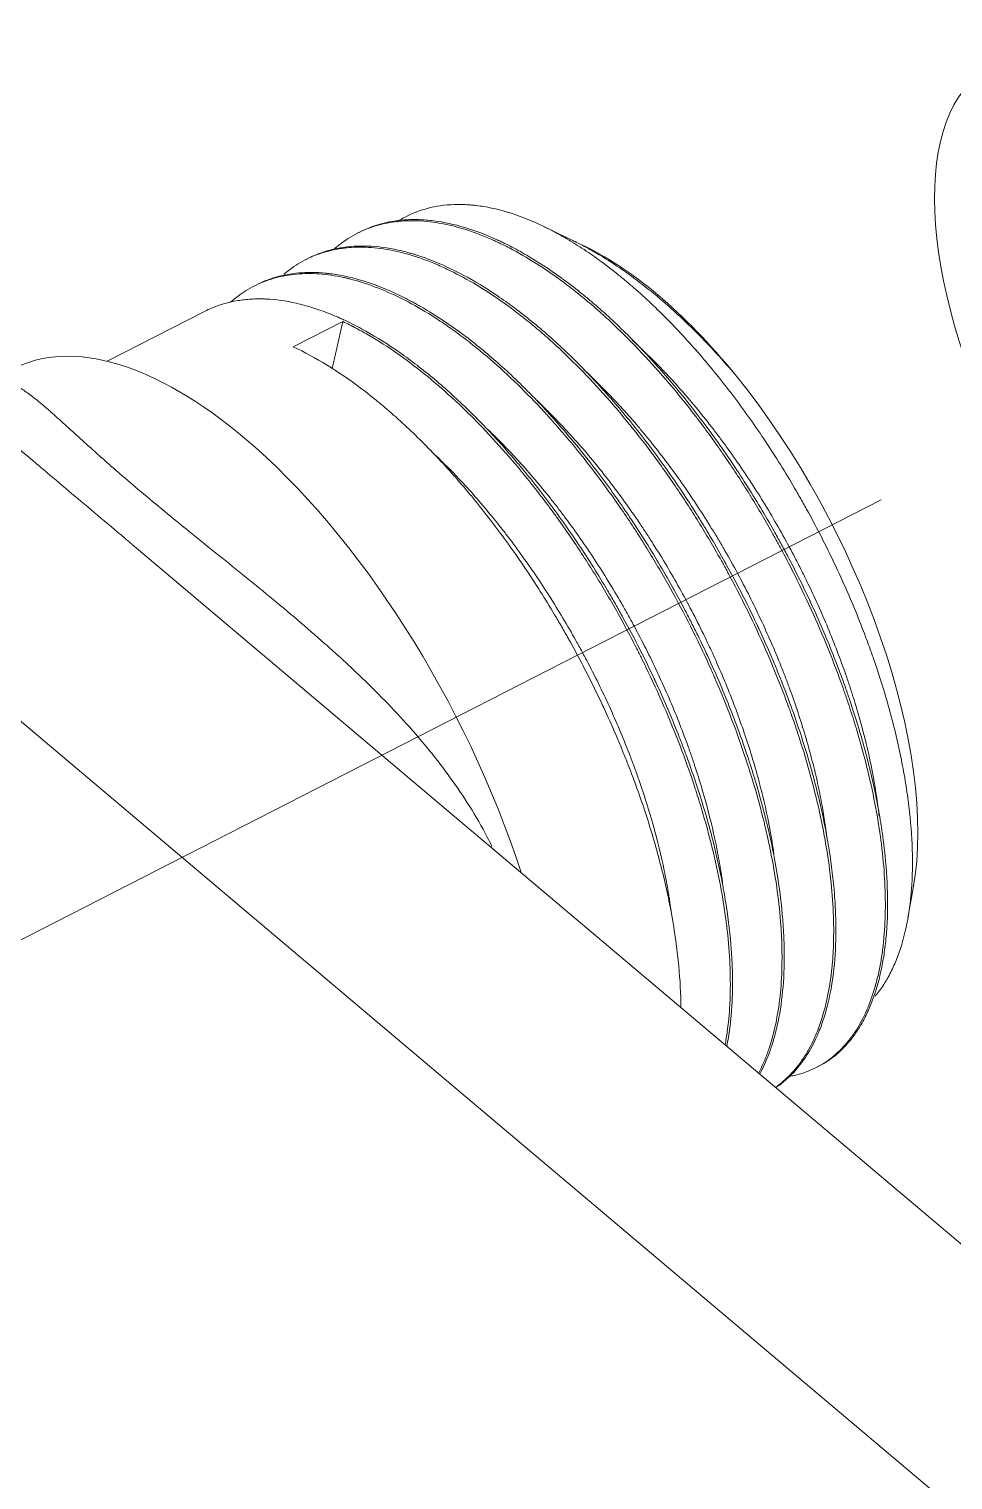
# Model space of a CAD drawing. Extents: x 10170 to 11010, y -16669 to -16075.
# Drawn here: x 10598.95 to 10616.89, y -16186.45 to -16158.28 of the extents above; entities that cross this region are included whole.
import ezdxf

# ---------------------------------------------------------------- set-up
doc = ezdxf.new("R2010")
doc.units = 0
doc.header["$MEASUREMENT"] = 0
doc.linetypes.add('CENTER', pattern=[47.5, 22, -8.5, 8.5, -8.5])
doc.linetypes.add('HIDDEN2', pattern=[4.7625, 3.175, -1.5875])
doc.layers.add('1', color=4, linetype='HIDDEN2', lineweight=13)

msp = doc.modelspace()

# ---------------------------------------------------------------- linework, layer by layer
at = {"layer": '1', "color": 1, "linetype": 'Continuous', "lineweight": 13}
msp.add_line((10666.64735, -16228.95967), (10585.13713, -16160.20134), dxfattribs=at)
at = {"layer": '1', "color": 7, "linetype": 'Continuous', "lineweight": 18}
for p, q in [((10609.52102, -16162.38902), (10608.95569, -16162.11653)), ((10605.36514, -16162.2218), (10605.32216, -16162.24378)), ((10604.36155, -16162.73502), (10604.31859, -16162.75699)), ((10603.35801, -16163.24821), (10603.3151, -16163.27016)), ((10602.35448, -16163.76141), (10600.46473, -16164.72779)), ((10604.08074, -16164.44836), (10605.04152, -16163.95703)), ((10663.11394, -16220.72087), (10600.95301, -16168.28472)), ((10616.01772, -16175.53761), (10616.12026, -16174.96176)), ((10614.23798, -16178.44057), (10614.28086, -16178.41865))]:
    msp.add_line(p, q, dxfattribs=at)
at = {"layer": '1', "color": 1, "linetype": 'CENTER', "lineweight": 13}
msp.add_line((10596.65843, -16177.05237), (10615.49976, -16167.41722), dxfattribs=at)
at = {"layer": '1', "color": 7, "linetype": 'Continuous', "lineweight": 18}
msp.add_ellipse((10620.67227, -16165.07386), major_axis=(3.0755, -6.01407), ratio=0.46078096, dxfattribs=at)
for centre, major_axis, start_param, end_param in [((10611.18885, -16169.62175), (3.72894, -7.29185), 2.00641063, 2.61264625), ((10603.16847, -16173.72325), (-4.52572, 8.84994), 5.45112109, 6.28318531), ((10611.18885, -16169.62175), (-3.72894, 7.29185), 3.68743063, 5.14800329), ((10603.16847, -16173.72325), (-4.52572, 8.84994), 4.37826718, 5.45112109)]:
    msp.add_ellipse(centre, major_axis=major_axis, ratio=0.46078096, start_param=start_param, end_param=end_param, dxfattribs=at)
for points, knots in [([(10615.37831, -16177.05943), (10615.38953, -16177.04612), (10615.45509, -16176.96639), (10615.51666, -16176.8797), (10615.57707, -16176.78352), (10615.58896, -16176.76399), (10615.61231, -16176.72445), (10615.64672, -16176.66437), (10615.67929, -16176.60199), (10615.74198, -16176.4742), (10615.78053, -16176.38496), (10615.88658, -16176.10535), (10615.94451, -16175.90314), (10616.01211, -16175.57621), (10616.03142, -16175.46328), (10616.05546, -16175.28786), (10616.06265, -16175.22838), (10616.07535, -16175.10738), (10616.08084, -16175.04617), (10616.104, -16174.73666), (10616.10889, -16174.47797), (10616.09218, -16173.93891), (10616.07057, -16173.6586), (10616.02667, -16173.29464), (10616.01704, -16173.22117), (10615.99607, -16173.07286), (10615.98472, -16172.99799), (10615.9481, -16172.77144), (10615.92047, -16172.6192), (10615.82816, -16172.15893), (10615.7541, -16171.84737), (10615.58138, -16171.21489), (10615.48271, -16170.89397), (10615.34353, -16170.48693), (10615.31489, -16170.40522), (10615.25603, -16170.24124), (10615.22594, -16170.15938), (10615.13373, -16169.91417), (10615.06968, -16169.75119), (10614.86994, -16169.26372), (10614.72668, -16168.9407), (10614.42009, -16168.29849), (10614.25679, -16167.97928), (10614.06132, -16167.62246), (10614.03947, -16167.58291), (10613.99558, -16167.50411), (10613.92942, -16167.3863), (10613.8623, -16167.26969), (10613.72679, -16167.03804), (10613.63477, -16166.8857), (10613.35368, -16166.43486), (10613.15963, -16166.14255), (10612.85855, -16165.71647), (10612.75652, -16165.57652), (10612.60093, -16165.36975), (10612.54865, -16165.30136), (10612.46957, -16165.19957), (10612.4431, -16165.16577), (10612.39012, -16165.09867), (10612.36359, -16165.06534), (10612.12446, -16164.76734), (10611.90935, -16164.51639), (10611.474, -16164.04152), (10611.25378, -16163.81759), (10610.91956, -16163.50224), (10610.80751, -16163.40055), (10610.66663, -16163.27784), (10610.63839, -16163.2535), (10610.58194, -16163.20535), (10610.49732, -16163.13395), (10610.4129, -16163.065), (10610.13188, -16162.84058), (10609.90836, -16162.67827), (10609.57482, -16162.46048), (10609.46394, -16162.39217), (10609.3257, -16162.31223), (10609.29805, -16162.2965), (10609.2429, -16162.26565), (10609.1604, -16162.22029), (10609.0786, -16162.17767), (10608.80749, -16162.04161), (10608.5955, -16161.95193), (10608.18128, -16161.81017), (10607.97906, -16161.75809), (10607.73233, -16161.7169), (10607.65876, -16161.70634), (10607.58588, -16161.69851), (10607.53745, -16161.6939), (10607.51331, -16161.6919), (10607.39338, -16161.68346), (10607.29963, -16161.68167), (10607.02482, -16161.69081), (10606.85015, -16161.71622), (10606.51776, -16161.80514), (10606.36011, -16161.86869), (10606.17386, -16161.97259), (10606.13716, -16161.9946), (10606.09752, -16162.02008), (10606.09406, -16162.02232), (10606.0906, -16162.02457)], [0, 0, 0, 0, 0.00410033, 0.02420002, 0.02420002, 0.02922494, 0.02922494, 0.03424987, 0.04429971, 0.04429971, 0.06439941, 0.06439941, 0.1045988, 0.1045988, 0.12469849, 0.12469849, 0.13474834, 0.13474834, 0.14479819, 0.14479819, 0.18499757, 0.18499757, 0.22519696, 0.22519696, 0.23524681, 0.23524681, 0.24529666, 0.24529666, 0.26539635, 0.26539635, 0.30559574, 0.30559574, 0.34579513, 0.34579513, 0.35584498, 0.35584498, 0.36589482, 0.36589482, 0.38599452, 0.38599452, 0.42619391, 0.42619391, 0.46639329, 0.46639329, 0.47141822, 0.47141822, 0.47644314, 0.48649299, 0.48649299, 0.50659268, 0.50659268, 0.54679207, 0.54679207, 0.56689177, 0.56689177, 0.57694161, 0.57694161, 0.58196654, 0.58196654, 0.58699146, 0.58699146, 0.62719085, 0.62719085, 0.66739024, 0.66739024, 0.68748993, 0.68748993, 0.69251485, 0.69251485, 0.69753978, 0.70758962, 0.70758962, 0.74778901, 0.74778901, 0.76788871, 0.76788871, 0.77291363, 0.77291363, 0.77793855, 0.7879884, 0.7879884, 0.82818779, 0.82818779, 0.86838718, 0.86838718, 0.87843703, 0.88346195, 0.88346195, 0.88848687, 0.88848687, 0.90858657, 0.90858657, 0.94878596, 0.94878596, 0.98898534, 0.98898534, 0.99903519, 0.99903519, 1, 1, 1, 1]), ([(10613.69525, -16178.61831), (10613.71117, -16178.61565), (10613.72703, -16178.6128), (10613.77465, -16178.60363), (10613.80624, -16178.59674), (10613.8686, -16178.58149), (10613.96094, -16178.55641), (10614.04979, -16178.52481), (10614.22292, -16178.45301), (10614.44154, -16178.33444), (10614.63568, -16178.17092), (10614.77191, -16178.03123), (10614.81576, -16177.98182), (10614.87914, -16177.90337), (10614.89987, -16177.8765), (10614.93036, -16177.83509), (10614.94043, -16177.8211), (10614.96032, -16177.79282), (10615.04871, -16177.66415), (10615.12745, -16177.52301), (10615.25267, -16177.25287), (10615.30794, -16177.10819), (10615.40364, -16176.79975), (10615.44408, -16176.636), (10615.48509, -16176.41918), (10615.49281, -16176.37521), (10615.50729, -16176.28604), (10615.51405, -16176.24082), (10615.53286, -16176.10341), (10615.54334, -16176.01005), (10615.56877, -16175.72479), (10615.57769, -16175.52775), (10615.57988, -16175.12016), (10615.57317, -16174.90961), (10615.54402, -16174.47495), (10615.52155, -16174.25086), (10615.48706, -16173.99096), (10615.4831, -16173.96198), (10615.47492, -16173.90379), (10615.4707, -16173.87458), (10615.45768, -16173.78687), (10615.4302, -16173.61083), (10615.39842, -16173.43295), (10615.3292, -16173.0748), (10615.27552, -16172.83283), (10615.15333, -16172.34256), (10615.08483, -16172.09426), (10614.97088, -16171.71695), (10614.93102, -16171.59038), (10614.86836, -16171.3993), (10614.84699, -16171.33541), (10614.81422, -16171.23926), (10614.80316, -16171.20714), (10614.78084, -16171.14289), (10614.6795, -16170.85389), (10614.57011, -16170.56587), (10614.36319, -16170.05537), (10614.25352, -16169.80088), (10614.02182, -16169.29344), (10613.8998, -16169.04048), (10613.70738, -16168.66215), (10613.64168, -16168.53623), (10613.55754, -16168.37907), (10613.54063, -16168.34767), (10613.50668, -16168.28506), (10613.45555, -16168.19136), (10613.40382, -16168.09833), (10613.23004, -16167.78968), (10613.08674, -16167.54743), (10612.79169, -16167.07216), (10612.63993, -16166.83912), (10612.32792, -16166.3823), (10612.16766, -16166.15851), (10611.98251, -16165.91208), (10611.96186, -16165.88477), (10611.92045, -16165.8303), (10611.89966, -16165.80313), (10611.83721, -16165.722), (10611.71201, -16165.56127), (10611.58582, -16165.4051), (10611.33214, -16165.09876), (10610.99039, -16164.70629), (10610.64148, -16164.34545), (10610.37705, -16164.08685), (10610.28845, -16164.00265), (10610.15485, -16163.87941), (10610.1102, -16163.83884), (10610.02068, -16163.75873), (10609.97575, -16163.71915), (10609.75162, -16163.52475), (10609.57329, -16163.37991), (10609.21854, -16163.11091), (10609.04209, -16162.98677), (10608.69088, -16162.75918), (10608.51611, -16162.65573), (10608.25521, -16162.5164), (10608.16845, -16162.4726), (10608.06027, -16162.42122), (10608.03864, -16162.41111), (10607.99551, -16162.39128), (10607.93098, -16162.36209), (10607.86696, -16162.33459), (10607.65464, -16162.24664), (10607.48831, -16162.18812), (10607.16265, -16162.0942), (10607.00329, -16162.05881), (10606.69137, -16162.01131), (10606.53881, -16161.9992), (10606.35241, -16161.99906), (10606.31533, -16161.99978), (10606.24167, -16162.00275), (10606.13228, -16162.00945), (10606.02611, -16162.02285), (10605.81802, -16162.05845), (10605.68494, -16162.09387), (10605.43002, -16162.18772), (10605.30819, -16162.24613), (10605.13385, -16162.35125), (10605.07714, -16162.3892), (10604.9942, -16162.45059), (10604.95325, -16162.4824), (10604.91312, -16162.5159), (10604.88654, -16162.5386), (10604.87334, -16162.55015), (10604.85859, -16162.56334), (10604.85692, -16162.56484), (10604.85525, -16162.56635)], [0, 0, 0, 0, 0.00333874, 0.00333874, 0.01007003, 0.01007003, 0.01680131, 0.03026389, 0.03026389, 0.05718903, 0.08411418, 0.08411418, 0.09757676, 0.09757676, 0.10430804, 0.10430804, 0.10767369, 0.10767369, 0.11103933, 0.13796448, 0.13796448, 0.16488963, 0.16488963, 0.19181478, 0.19181478, 0.19854606, 0.19854606, 0.20527735, 0.20527735, 0.21873992, 0.21873992, 0.24566507, 0.24566507, 0.27259022, 0.27259022, 0.29951537, 0.29951537, 0.30288101, 0.30288101, 0.30624665, 0.30624665, 0.31297794, 0.32644052, 0.32644052, 0.35336566, 0.35336566, 0.38029081, 0.38029081, 0.39375339, 0.39375339, 0.40048467, 0.40048467, 0.40385032, 0.40385032, 0.40721596, 0.43414111, 0.43414111, 0.46106626, 0.46106626, 0.4879914, 0.4879914, 0.50145398, 0.50145398, 0.50481962, 0.50481962, 0.50818526, 0.51491655, 0.51491655, 0.5418417, 0.5418417, 0.56876685, 0.56876685, 0.595692, 0.595692, 0.59905764, 0.59905764, 0.60242328, 0.60242328, 0.60915457, 0.62261714, 0.62261714, 0.64954229, 0.67646744, 0.67646744, 0.68993001, 0.68993001, 0.6966613, 0.6966613, 0.70339259, 0.70339259, 0.73031774, 0.73031774, 0.75724288, 0.75724288, 0.78416803, 0.78416803, 0.79763061, 0.79763061, 0.80099625, 0.80099625, 0.80436189, 0.81109318, 0.81109318, 0.83801833, 0.83801833, 0.86494348, 0.86494348, 0.89186862, 0.89186862, 0.89859991, 0.89859991, 0.9053312, 0.91879377, 0.91879377, 0.94571892, 0.94571892, 0.97264407, 0.97264407, 0.98610664, 0.98610664, 0.99283793, 0.99620357, 0.99620357, 0.99956922, 0.99956922, 1, 1, 1, 1]), ([(10605.3649, -16162.22191), (10605.47924, -16162.16341), (10605.59859, -16162.11539), (10605.88739, -16162.02805), (10606.06061, -16161.99652), (10606.28865, -16161.98056), (10606.3349, -16161.97854), (10606.42801, -16161.9769), (10606.47491, -16161.97726), (10606.61666, -16161.98187), (10606.71255, -16161.98962), (10607.00432, -16162.02668), (10607.20428, -16162.06976), (10607.61489, -16162.19259), (10607.82551, -16162.27236), (10608.06888, -16162.3834), (10608.09602, -16162.39604), (10608.15033, -16162.42184), (10608.23184, -16162.46134), (10608.31357, -16162.50321), (10608.47728, -16162.59007), (10608.58679, -16162.65214), (10608.91641, -16162.85065), (10609.1376, -16162.99933), (10609.47151, -16163.24687), (10609.58316, -16163.33349), (10609.75116, -16163.46966), (10609.80724, -16163.51609), (10609.91959, -16163.61106), (10609.97587, -16163.65961), (10610.25754, -16163.90751), (10610.47994, -16164.11887), (10610.91932, -16164.56658), (10611.1363, -16164.80293), (10611.45771, -16165.17623), (10611.56416, -16165.3038), (10611.72279, -16165.49995), (10611.80184, -16165.59922), (10611.88048, -16165.70031), (10611.93282, -16165.76812), (10611.95895, -16165.80222), (10612.19289, -16166.11001), (10612.39387, -16166.39121), (10612.78269, -16166.96813), (10612.97053, -16167.26386), (10613.24245, -16167.71834), (10613.33145, -16167.87166), (10613.46243, -16168.10442), (10613.50568, -16168.18247), (10613.5699, -16168.30025), (10613.59121, -16168.33966), (10613.63355, -16168.41857), (10613.65456, -16168.45804), (10613.84221, -16168.81349), (10613.99884, -16169.1308), (10614.29264, -16169.7679), (10614.42984, -16170.08768), (10614.62111, -16170.56913), (10614.68245, -16170.72991), (10614.77074, -16170.97154), (10614.79955, -16171.05216), (10614.84182, -16171.1732), (10614.85575, -16171.21353), (10614.88319, -16171.29399), (10614.89672, -16171.33413), (10615.01681, -16171.69473), (10615.11143, -16172.0102), (10615.27706, -16172.63137), (10615.34811, -16172.93703), (10615.4371, -16173.38796), (10615.46382, -16173.537), (10615.49348, -16173.72169), (10615.49922, -16173.75854), (10615.51033, -16173.83209), (10615.5157, -16173.86881), (10615.5312, -16173.97844), (10615.54073, -16174.05084), (10615.58437, -16174.40943), (10615.60657, -16174.68546), (10615.62603, -16175.21649), (10615.62326, -16175.47151), (10615.60037, -16175.83794), (10615.5896, -16175.95739), (10615.56869, -16176.13244), (10615.5609, -16176.19018), (10615.54383, -16176.30357), (10615.53454, -16176.35929), (10615.48432, -16176.63308), (10615.43223, -16176.83677), (10615.33656, -16177.11985), (10615.30174, -16177.21046), (10615.22618, -16177.38416), (10615.14472, -16177.55037), (10615.05138, -16177.7013), (10614.98926, -16177.79074), (10614.97665, -16177.8084), (10614.95111, -16177.8431), (10614.91233, -16177.89429), (10614.87215, -16177.9429), (10614.73513, -16178.09926), (10614.61569, -16178.20626), (10614.42108, -16178.34088), (10614.35304, -16178.38166), (10614.28249, -16178.41783)], [0, 0, 0, 0, 0.02772887, 0.02772887, 0.06440728, 0.06440728, 0.07357688, 0.07357688, 0.08274648, 0.08274648, 0.10108568, 0.10108568, 0.13776408, 0.13776408, 0.17444249, 0.17444249, 0.17902729, 0.17902729, 0.18361209, 0.19278169, 0.19278169, 0.21112089, 0.21112089, 0.24779929, 0.24779929, 0.26613849, 0.26613849, 0.27530809, 0.27530809, 0.28447769, 0.28447769, 0.3211561, 0.3211561, 0.3578345, 0.3578345, 0.3761737, 0.3761737, 0.3853433, 0.3899281, 0.3899281, 0.3945129, 0.3945129, 0.43119131, 0.43119131, 0.46786971, 0.46786971, 0.48620891, 0.48620891, 0.49537851, 0.49537851, 0.49996331, 0.49996331, 0.50454811, 0.50454811, 0.54122652, 0.54122652, 0.57790492, 0.57790492, 0.59624412, 0.59624412, 0.60541372, 0.60541372, 0.60999852, 0.60999852, 0.61458332, 0.61458332, 0.65126173, 0.65126173, 0.68794013, 0.68794013, 0.70627933, 0.70627933, 0.71086413, 0.71086413, 0.71544893, 0.71544893, 0.72461853, 0.72461853, 0.76129693, 0.76129693, 0.79797534, 0.79797534, 0.81631454, 0.81631454, 0.82548414, 0.82548414, 0.83465374, 0.83465374, 0.87133214, 0.87133214, 0.88967135, 0.88967135, 0.90801055, 0.92634975, 0.92634975, 0.93093455, 0.93093455, 0.93551935, 0.94468895, 0.94468895, 0.98136735, 0.98136735, 1, 1, 1, 1]), ([(10609.50723, -16162.38237), (10609.53721, -16162.39683), (10609.56729, -16162.41164), (10609.6696, -16162.4631), (10609.74226, -16162.50143), (10609.85203, -16162.56203), (10609.88878, -16162.58276), (10609.96221, -16162.62509), (10609.99893, -16162.64669), (10610.18253, -16162.75694), (10610.32945, -16162.8522), (10610.62336, -16163.05649), (10610.77035, -16163.16552), (10611.06429, -16163.39725), (10611.2112, -16163.51993), (10611.43162, -16163.71438), (10611.5051, -16163.78094), (10611.61536, -16163.88345), (10611.65211, -16163.91806), (10611.72565, -16163.98818), (10611.76243, -16164.0237), (10611.94571, -16164.2029), (10612.23602, -16164.50088), (10612.52065, -16164.82123), (10612.66153, -16164.98706)], [0, 0, 0, 0, 0.02899157, 0.02899157, 0.09834931, 0.09834931, 0.13302819, 0.13302819, 0.16770706, 0.16770706, 0.30642255, 0.30642255, 0.44513804, 0.44513804, 0.58385353, 0.58385353, 0.65321127, 0.65321127, 0.68789015, 0.68789015, 0.72256902, 0.72256902, 0.86128451, 1, 1, 1, 1]), ([(10613.44355, -16178.82836), (10613.49412, -16178.79323), (10613.64282, -16178.6785), (10613.77747, -16178.53903), (10613.90317, -16178.38188), (10613.94346, -16178.32667), (10613.99177, -16178.25406), (10614.00133, -16178.23936), (10614.02024, -16178.20959), (10614.02959, -16178.19453), (10614.05727, -16178.14891), (10614.07523, -16178.1179), (10614.16265, -16177.95984), (10614.22495, -16177.82381), (10614.33468, -16177.53306), (10614.38208, -16177.37836), (10614.4618, -16177.05037), (10614.49412, -16176.87709), (10614.52481, -16176.6486), (10614.53046, -16176.60231), (10614.5382, -16176.53196), (10614.54066, -16176.50835), (10614.54532, -16176.46091), (10614.55634, -16176.34177), (10614.56417, -16176.22005), (10614.577, -16175.92303), (10614.57759, -16175.7185), (10614.56321, -16175.29659), (10614.54823, -16175.07922), (10614.50239, -16174.63162), (10614.47153, -16174.4014), (10614.42262, -16174.10535), (10614.41235, -16174.0459), (10614.39086, -16173.92669), (10614.35722, -16173.74735), (10614.31935, -16173.56641), (10614.23805, -16173.20243), (10614.17645, -16172.95697), (10614.03869, -16172.46048), (10613.96254, -16172.20942), (10613.83713, -16171.82862), (10613.79345, -16171.70099), (10613.73647, -16171.54055), (10613.72495, -16171.50842), (10613.70168, -16171.44407), (10613.68992, -16171.41183), (10613.65435, -16171.3152), (10613.63024, -16171.25086), (10613.50779, -16170.92951), (10613.40366, -16170.67362), (10613.18336, -16170.16419), (10613.06719, -16169.91064), (10612.82289, -16169.40584), (10612.69478, -16169.15458), (10612.52698, -16168.84197), (10612.49304, -16168.77953), (10612.42437, -16168.65478), (10612.38961, -16168.59243), (10612.28466, -16168.40652), (10612.21368, -16168.28386), (10611.99769, -16167.91968), (10611.70163, -16167.4442), (10611.38959, -16166.9886), (10611.06955, -16166.54299), (10610.90553, -16166.32517), (10610.71641, -16166.08591), (10610.69533, -16166.0594), (10610.65314, -16166.00667), (10610.58979, -16165.92799), (10610.44149, -16165.74716), (10610.31353, -16165.59688), (10610.05648, -16165.30253), (10609.71072, -16164.92661), (10609.35884, -16164.58353), (10609.0926, -16164.33873), (10609.00347, -16164.25921), (10608.86918, -16164.14312), (10608.8243, -16164.10493), (10608.73445, -16164.02972), (10608.6896, -16163.99279), (10608.46577, -16163.81154), (10608.28798, -16163.67732), (10607.93472, -16163.42996), (10607.75924, -16163.31682), (10607.41049, -16163.11165), (10607.23721, -16163.01962), (10607.02202, -16162.91808), (10606.95757, -16162.88864), (10606.89328, -16162.86073), (10606.85045, -16162.84246), (10606.82906, -16162.83351), (10606.72249, -16162.7897), (10606.63819, -16162.75767), (10606.38815, -16162.67048), (10606.22526, -16162.62416), (10605.90686, -16162.55478), (10605.75133, -16162.53173), (10605.44752, -16162.5091), (10605.29924, -16162.50952), (10605.13663, -16162.52364), (10605.1186, -16162.5254), (10605.08275, -16162.5293), (10605.02924, -16162.5357), (10604.90635, -16162.55453), (10604.80435, -16162.57729), (10604.60475, -16162.63148), (10604.47754, -16162.67916), (10604.23474, -16162.79735), (10604.11911, -16162.86788), (10603.97193, -16162.97798), (10603.93525, -16163.00727), (10603.89925, -16163.03792)], [0, 0, 0, 0, 0.01412497, 0.0428342, 0.0428342, 0.05718882, 0.05718882, 0.06077747, 0.06077747, 0.06436613, 0.06436613, 0.07154343, 0.07154343, 0.10025267, 0.10025267, 0.1289619, 0.1289619, 0.15767113, 0.15767113, 0.16484844, 0.16484844, 0.1684371, 0.1684371, 0.17202575, 0.18638037, 0.18638037, 0.2150896, 0.2150896, 0.24379883, 0.24379883, 0.27250807, 0.27250807, 0.27968537, 0.27968537, 0.28686268, 0.3012173, 0.3012173, 0.32992653, 0.32992653, 0.35863576, 0.35863576, 0.37299038, 0.37299038, 0.37657904, 0.37657904, 0.38016769, 0.38016769, 0.387345, 0.387345, 0.41605423, 0.41605423, 0.44476346, 0.44476346, 0.4734727, 0.4734727, 0.48065001, 0.48065001, 0.48782731, 0.48782731, 0.50218193, 0.50218193, 0.53089116, 0.5596004, 0.5596004, 0.58830963, 0.58830963, 0.59189828, 0.59189828, 0.59548694, 0.60266425, 0.61701886, 0.61701886, 0.6457281, 0.67443733, 0.67443733, 0.68879195, 0.68879195, 0.69596925, 0.69596925, 0.70314656, 0.70314656, 0.7318558, 0.7318558, 0.76056503, 0.76056503, 0.78927426, 0.78927426, 0.79645157, 0.80004022, 0.80004022, 0.80362888, 0.80362888, 0.81798349, 0.81798349, 0.84669273, 0.84669273, 0.87540196, 0.87540196, 0.90411119, 0.90411119, 0.90769985, 0.90769985, 0.9112885, 0.91846581, 0.93282043, 0.93282043, 0.96152966, 0.96152966, 0.99023889, 0.99023889, 1, 1, 1, 1]), ([(10604.36049, -16162.73556), (10604.40291, -16162.71383), (10604.44611, -16162.69351), (10604.52937, -16162.65769), (10604.56927, -16162.64192), (10604.65033, -16162.61266), (10604.6915, -16162.59916), (10604.81687, -16162.56214), (10604.9022, -16162.54231), (10605.16335, -16162.49693), (10605.52533, -16162.47403), (10605.91468, -16162.52485), (10606.16672, -16162.58016), (10606.24299, -16162.59853), (10606.32024, -16162.61959), (10606.37197, -16162.63424), (10606.39794, -16162.64186), (10606.52794, -16162.68137), (10606.63267, -16162.71749), (10606.94908, -16162.83906), (10607.16298, -16162.93767), (10607.59684, -16163.16933), (10607.81681, -16163.3024), (10608.09567, -16163.49078), (10608.15164, -16163.52957), (10608.23588, -16163.58943), (10608.26403, -16163.60967), (10608.32033, -16163.65066), (10608.46098, -16163.75429), (10608.60112, -16163.86366), (10608.93645, -16164.13694), (10609.15869, -16164.33349), (10609.60091, -16164.75479), (10609.82089, -16164.97953), (10610.09448, -16165.27852), (10610.14913, -16165.33922), (10610.231, -16165.43166), (10610.25825, -16165.46268), (10610.31255, -16165.52498), (10610.44786, -16165.6815), (10610.58107, -16165.84182), (10610.89678, -16166.23372), (10611.10187, -16166.50453), (10611.50165, -16167.06493), (10611.69635, -16167.35451), (10611.9095, -16167.69109), (10611.9331, -16167.72864), (10611.98014, -16167.80404), (10612.00359, -16167.84193), (10612.07352, -16167.95574), (10612.11958, -16168.03185), (10612.2561, -16168.26087), (10612.34489, -16168.41447), (10612.60472, -16168.87799), (10612.76921, -16169.19062), (10613.08074, -16169.82316), (10613.22782, -16170.14304), (10613.40066, -16170.54744), (10613.43472, -16170.62866), (10613.50132, -16170.79059), (10613.53391, -16170.87139), (10613.62952, -16171.11327), (10613.69043, -16171.27385), (10613.86478, -16171.75359), (10613.9699, -16172.07076), (10614.15781, -16172.69989), (10614.24056, -16173.01187), (10614.32079, -16173.35973), (10614.32953, -16173.39836), (10614.3466, -16173.4753), (10614.3716, -16173.59029), (10614.39481, -16173.70404), (10614.43886, -16173.9299), (10614.4651, -16174.07829), (10614.53455, -16174.51699), (10614.56855, -16174.80086), (10614.60107, -16175.2138), (10614.60882, -16175.3493), (10614.61572, -16175.54929), (10614.61723, -16175.61541), (10614.61867, -16175.74656), (10614.61859, -16175.8116), (10614.61419, -16176.1338), (10614.59797, -16176.37755), (10614.54131, -16176.83797), (10614.50088, -16177.05462), (10614.42207, -16177.35924), (10614.39276, -16177.45737), (10614.34416, -16177.5994), (10614.3187, -16177.66911), (10614.29147, -16177.73687), (10614.27293, -16177.7816), (10614.26345, -16177.80374), (10614.17669, -16178.00043), (10614.08845, -16178.1578), (10613.89084, -16178.43863), (10613.78148, -16178.56209), (10613.60161, -16178.72169), (10613.539, -16178.77061), (10613.46483, -16178.82124), (10613.4559, -16178.82723), (10613.44692, -16178.83313)], [0, 0, 0, 0, 0.01042908, 0.01042908, 0.01974076, 0.01974076, 0.02905244, 0.02905244, 0.0476758, 0.0476758, 0.08492252, 0.12216924, 0.12216924, 0.13148092, 0.13613676, 0.13613676, 0.1407926, 0.1407926, 0.15941596, 0.15941596, 0.19666268, 0.19666268, 0.2339094, 0.2339094, 0.24322108, 0.24322108, 0.24787692, 0.24787692, 0.25253277, 0.27115613, 0.27115613, 0.30840285, 0.30840285, 0.34564957, 0.34564957, 0.35496125, 0.35496125, 0.35961709, 0.35961709, 0.36427293, 0.38289629, 0.38289629, 0.42014301, 0.42014301, 0.45738973, 0.45738973, 0.46204557, 0.46204557, 0.46670141, 0.46670141, 0.47601309, 0.47601309, 0.49463645, 0.49463645, 0.53188318, 0.53188318, 0.5691299, 0.5691299, 0.57844158, 0.57844158, 0.58775326, 0.58775326, 0.60637662, 0.60637662, 0.64362334, 0.64362334, 0.68087006, 0.68087006, 0.6855259, 0.6855259, 0.69018174, 0.69949342, 0.69949342, 0.71811678, 0.71811678, 0.75536351, 0.75536351, 0.77398687, 0.77398687, 0.78329855, 0.78329855, 0.79261023, 0.79261023, 0.82985695, 0.82985695, 0.86710367, 0.86710367, 0.88572703, 0.88572703, 0.89503871, 0.89969455, 0.89969455, 0.90435039, 0.90435039, 0.94159711, 0.94159711, 0.97884383, 0.97884383, 0.99746719, 0.99746719, 1, 1, 1, 1]), ([(10613.11366, -16178.55424), (10613.13997, -16178.50453), (10613.16524, -16178.45321), (10613.22069, -16178.33202), (10613.25017, -16178.26108), (10613.28481, -16178.16895), (10613.29162, -16178.15035), (10613.305, -16178.11291), (10613.32468, -16178.05633), (10613.34325, -16177.99854), (10613.40267, -16177.80325), (10613.44232, -16177.63851), (10613.50607, -16177.29247), (10613.53017, -16177.11116), (10613.56278, -16176.73194), (10613.57128, -16176.53403), (10613.57186, -16176.30174), (10613.5718, -16176.2758), (10613.57143, -16176.22364), (10613.57112, -16176.19742), (10613.56981, -16176.11843), (10613.56843, -16176.06544), (10613.56283, -16175.90547), (10613.55711, -16175.7975), (10613.53408, -16175.46971), (10613.48772, -16175.02232), (10613.41022, -16174.5547), (10613.34026, -16174.19633), (10613.31496, -16174.07559), (10613.27401, -16173.89254), (10613.25278, -16173.80053), (10613.23041, -16173.70778), (10613.21525, -16173.64578), (10613.20754, -16173.61472), (10613.13723, -16173.33508), (10613.0676, -16173.08515), (10612.91461, -16172.58259), (10612.83121, -16172.32999), (10612.65053, -16171.82222), (10612.55325, -16171.56706), (10612.39666, -16171.1824), (10612.34269, -16171.05386), (10612.27295, -16170.89277), (10612.25888, -16170.86051), (10612.23057, -16170.79608), (10612.18785, -16170.69956), (10612.14435, -16170.60343), (10611.99769, -16170.28383), (10611.87497, -16170.03085), (10611.61909, -16169.53008), (10611.48592, -16169.2823), (10611.20895, -16168.79207), (10611.06514, -16168.54961), (10610.87848, -16168.24999), (10610.8408, -16168.19024), (10610.76474, -16168.07109), (10610.72649, -16168.01188), (10610.61117, -16167.83554), (10610.53351, -16167.71961), (10610.29817, -16167.37657), (10610.13818, -16167.15424), (10609.81216, -16166.72208), (10609.64616, -16166.51224), (10609.39252, -16166.20697), (10609.3072, -16166.1068), (10609.17801, -16165.95897), (10609.11313, -16165.88567), (10609.04778, -16165.81328), (10609.00412, -16165.76522), (10608.98222, -16165.74129), (10608.7852, -16165.52731), (10608.60955, -16165.34668), (10608.25723, -16165.00396), (10608.08056, -16164.84187), (10607.72627, -16164.53607), (10607.54867, -16164.39236), (10607.28156, -16164.19081), (10607.1924, -16164.12597), (10607.05845, -16164.03231), (10607.01373, -16164.00166), (10606.92466, -16163.94188), (10606.88027, -16163.91271), (10606.65898, -16163.77042), (10606.48415, -16163.66797), (10606.13868, -16163.48531), (10605.96806, -16163.40511), (10605.63107, -16163.26695), (10605.46471, -16163.209), (10605.25955, -16163.15081), (10605.21866, -16163.13989), (10605.15753, -16163.12458), (10605.13718, -16163.11967), (10605.09667, -16163.11021), (10604.99575, -16163.08754), (10604.89668, -16163.06959), (10604.66237, -16163.03547), (10604.35912, -16163.01378), (10604.07378, -16163.03906), (10603.86656, -16163.07579), (10603.79862, -16163.091), (10603.69844, -16163.11832), (10603.64879, -16163.13311), (10603.59979, -16163.1496), (10603.56727, -16163.16098), (10603.55108, -16163.16686), (10603.4062, -16163.22145), (10603.28418, -16163.28142), (10603.0586, -16163.42018), (10602.95443, -16163.49793), (10602.85601, -16163.58571)], [0, 0, 0, 0, 0.01199755, 0.01199755, 0.02745828, 0.02745828, 0.03132346, 0.03132346, 0.03518864, 0.04291901, 0.04291901, 0.07384047, 0.07384047, 0.10476192, 0.10476192, 0.13568338, 0.13568338, 0.13954857, 0.13954857, 0.14341375, 0.14341375, 0.15114411, 0.15114411, 0.16660484, 0.16660484, 0.1975263, 0.22844776, 0.22844776, 0.24390849, 0.24390849, 0.25163886, 0.25550404, 0.25550404, 0.25936922, 0.25936922, 0.29029068, 0.29029068, 0.32121214, 0.32121214, 0.3521336, 0.3521336, 0.36759433, 0.36759433, 0.37145951, 0.37145951, 0.37532469, 0.38305506, 0.38305506, 0.41397652, 0.41397652, 0.44489798, 0.44489798, 0.47581944, 0.47581944, 0.4835498, 0.4835498, 0.49128017, 0.49128017, 0.5067409, 0.5067409, 0.53766236, 0.53766236, 0.56858382, 0.56858382, 0.58404454, 0.58404454, 0.59177491, 0.59564009, 0.59564009, 0.59950527, 0.59950527, 0.63042673, 0.63042673, 0.66134819, 0.66134819, 0.69226965, 0.69226965, 0.70773038, 0.70773038, 0.71546075, 0.71546075, 0.72319111, 0.72319111, 0.75411257, 0.75411257, 0.78503403, 0.78503403, 0.81595549, 0.81595549, 0.82368585, 0.82368585, 0.82755104, 0.82755104, 0.83141622, 0.84687695, 0.84687695, 0.87779841, 0.90871987, 0.90871987, 0.9241806, 0.9241806, 0.93191096, 0.93577614, 0.93577614, 0.93964133, 0.93964133, 0.97056279, 0.97056279, 1, 1, 1, 1]), ([(10603.35841, -16163.248), (10603.48151, -16163.18507), (10603.60995, -16163.1345), (10603.90898, -16163.04831), (10604.08239, -16163.01907), (10604.35481, -16163.00296), (10604.44768, -16163.00222), (10604.59012, -16163.0082), (10604.63813, -16163.01137), (10604.71094, -16163.01793), (10604.73533, -16163.02041), (10604.78421, -16163.02596), (10604.80873, -16163.02903), (10605.03003, -16163.05925), (10605.23135, -16163.10463), (10605.64275, -16163.23147), (10605.85283, -16163.31292), (10606.17483, -16163.4623), (10606.28332, -16163.51663), (10606.42041, -16163.59034), (10606.4479, -16163.60537), (10606.50304, -16163.63602), (10606.5307, -16163.65164), (10606.61372, -16163.69929), (10606.66909, -16163.73206), (10606.94607, -16163.90094), (10607.16809, -16164.05198), (10607.61287, -16164.38516), (10607.83558, -16164.56733), (10608.17025, -16164.86418), (10608.28192, -16164.96708), (10608.42166, -16165.10072), (10608.44962, -16165.12769), (10608.50555, -16165.18216), (10608.53347, -16165.2096), (10608.61704, -16165.29244), (10608.67252, -16165.34841), (10608.94869, -16165.63187), (10609.16584, -16165.87024), (10609.59278, -16166.36961), (10609.80255, -16166.63063), (10610.11144, -16167.03949), (10610.21345, -16167.17866), (10610.33977, -16167.35631), (10610.36499, -16167.39205), (10610.41516, -16167.46368), (10610.49005, -16167.57142), (10610.56386, -16167.68001), (10610.80752, -16168.04385), (10611.18225, -16168.63797), (10611.52757, -16169.25543), (10611.73394, -16169.64882), (10611.77474, -16169.72788), (10611.85537, -16169.88675), (10611.89521, -16169.96658), (10612.01323, -16170.20712), (10612.08919, -16170.36743), (10612.30919, -16170.84816), (10612.58156, -16171.48862), (10612.81312, -16172.12788), (10612.94478, -16172.52704), (10612.9833, -16172.64677), (10613.02031, -16172.76645), (10613.04466, -16172.84623), (10613.05666, -16172.88612), (10613.11566, -16173.08492), (10613.15969, -16173.24232), (10613.28259, -16173.7097), (10613.35228, -16174.01486), (10613.46783, -16174.61239), (10613.51369, -16174.90476), (10613.55579, -16175.26201), (10613.56344, -16175.33305), (10613.57376, -16175.43898), (10613.57701, -16175.47421), (10613.5831, -16175.54435), (10613.59733, -16175.71873), (10613.60653, -16175.88837), (10613.61911, -16176.28661), (10613.61486, -16176.54028), (10613.58176, -16177.02408), (10613.55291, -16177.25421), (10613.50114, -16177.5267), (10613.49, -16177.58044), (10613.47208, -16177.65989), (10613.46592, -16177.68616), (10613.45322, -16177.73816), (10613.42057, -16177.86687), (10613.38334, -16177.9892), (10613.2898, -16178.25804), (10613.21892, -16178.41918), (10613.13816, -16178.5666)], [0, 0, 0, 0, 0.03265967, 0.03265967, 0.07308004, 0.07308004, 0.09329023, 0.09329023, 0.10339532, 0.10339532, 0.10844787, 0.10844787, 0.11350041, 0.11350041, 0.15392078, 0.15392078, 0.19434116, 0.19434116, 0.21455134, 0.21455134, 0.21960389, 0.21960389, 0.22465643, 0.22465643, 0.23476153, 0.23476153, 0.2751819, 0.2751819, 0.31560227, 0.31560227, 0.33581246, 0.33581246, 0.340865, 0.340865, 0.34591755, 0.34591755, 0.35602264, 0.35602264, 0.39644301, 0.39644301, 0.43686339, 0.43686339, 0.45707357, 0.45707357, 0.46212612, 0.46212612, 0.46717866, 0.47728376, 0.47728376, 0.51770413, 0.5581245, 0.5581245, 0.56822959, 0.56822959, 0.57833469, 0.57833469, 0.59854487, 0.59854487, 0.63896524, 0.67938561, 0.67938561, 0.68949071, 0.69454325, 0.69454325, 0.6995958, 0.6995958, 0.71980599, 0.71980599, 0.76022636, 0.76022636, 0.80064673, 0.80064673, 0.81075182, 0.81075182, 0.81580437, 0.81580437, 0.82085692, 0.8410671, 0.8410671, 0.88148747, 0.88148747, 0.92190784, 0.92190784, 0.93201294, 0.93201294, 0.93706548, 0.93706548, 0.94211803, 0.96232822, 0.96232822, 1, 1, 1, 1]), ([(10602.35598, -16163.76064), (10602.40456, -16163.73584), (10602.45401, -16163.71295), (10602.66148, -16163.62635), (10602.82693, -16163.57919), (10603.08778, -16163.536), (10603.17685, -16163.52621), (10603.3137, -16163.51852), (10603.38293, -16163.51642), (10603.4534, -16163.51698), (10603.50065, -16163.51794), (10603.52443, -16163.51872), (10603.7393, -16163.52842), (10603.93564, -16163.5559), (10604.2379, -16163.62463), (10604.33994, -16163.65214), (10604.54657, -16163.71638), (10604.65117, -16163.7531), (10604.81004, -16163.81516), (10604.88996, -16163.84793), (10604.97064, -16163.88334), (10605.0246, -16163.90753), (10605.05167, -16163.91993), (10605.18732, -16163.98332), (10605.29628, -16164.03833), (10605.62448, -16164.21596), (10605.84505, -16164.35116), (10606.17853, -16164.57885), (10606.29013, -16164.65891), (10606.5142, -16164.82746), (10606.62668, -16164.91596), (10606.9653, -16165.19429), (10607.18865, -16165.3936), (10607.63106, -16165.81849), (10607.85012, -16166.04408), (10608.17555, -16166.40217), (10608.2835, -16166.52483), (10608.44461, -16166.71384), (10608.52496, -16166.8096), (10608.605, -16166.90727), (10608.6583, -16166.97281), (10608.68491, -16167.0058), (10608.92338, -16167.3037), (10609.12887, -16167.57696), (10609.52762, -16168.13967), (10609.72088, -16168.42911), (10610.00174, -16168.87537), (10610.09384, -16169.02615), (10610.22969, -16169.2554), (10610.27459, -16169.33233), (10610.34135, -16169.44851), (10610.36352, -16169.48739), (10610.4076, -16169.5653), (10610.42949, -16169.60429), (10610.6251, -16169.9555), (10610.78927, -16170.26991), (10611.09875, -16170.90306), (10611.2441, -16171.22177), (10611.44817, -16171.70296), (10611.51386, -16171.86388), (10611.60884, -16172.10604), (10611.63991, -16172.18689), (10611.68561, -16172.30837), (10611.70068, -16172.34888), (10611.73044, -16172.4297), (10611.74513, -16172.47005), (10611.87566, -16172.83255), (10611.97985, -16173.15056), (10612.16507, -16173.77849), (10612.24606, -16174.08842), (10612.35022, -16174.54707), (10612.38204, -16174.69891), (10612.41814, -16174.88736), (10612.42517, -16174.92499), (10612.43888, -16175.0001), (10612.44555, -16175.03762), (10612.46495, -16175.14971), (10612.47708, -16175.22379), (10612.53376, -16175.59105), (10612.56641, -16175.87474), (10612.59681, -16176.28556), (10612.60383, -16176.42005), (10612.61162, -16176.6841), (10612.61316, -16176.94324), (10612.60214, -16177.19241), (10612.59126, -16177.34493), (10612.58889, -16177.37528), (10612.58374, -16177.43565), (10612.58097, -16177.46562), (10612.57208, -16177.55481), (10612.56538, -16177.61333), (10612.54181, -16177.79532), (10612.52217, -16177.91539), (10612.49904, -16178.03121)], [0, 0, 0, 0, 0.01399827, 0.01399827, 0.0577428, 0.0577428, 0.07961507, 0.07961507, 0.0905512, 0.09601927, 0.09601927, 0.10148734, 0.10148734, 0.14523187, 0.14523187, 0.16710414, 0.16710414, 0.1889764, 0.1889764, 0.19991254, 0.2053806, 0.2053806, 0.21084867, 0.21084867, 0.23272093, 0.23272093, 0.27646547, 0.27646547, 0.29833773, 0.29833773, 0.32021, 0.32021, 0.36395453, 0.36395453, 0.40769906, 0.40769906, 0.42957133, 0.42957133, 0.44050746, 0.44597553, 0.44597553, 0.4514436, 0.4514436, 0.49518813, 0.49518813, 0.53893266, 0.53893266, 0.56080493, 0.56080493, 0.57174106, 0.57174106, 0.57720913, 0.57720913, 0.5826772, 0.5826772, 0.62642173, 0.62642173, 0.67016626, 0.67016626, 0.69203853, 0.69203853, 0.70297466, 0.70297466, 0.70844273, 0.70844273, 0.71391079, 0.71391079, 0.75765533, 0.75765533, 0.80139986, 0.80139986, 0.82327212, 0.82327212, 0.82874019, 0.82874019, 0.83420826, 0.83420826, 0.84514439, 0.84514439, 0.88888892, 0.88888892, 0.91076119, 0.91076119, 0.93263346, 0.95450572, 0.95450572, 0.95997379, 0.95997379, 0.96544186, 0.96544186, 0.97637799, 0.97637799, 1, 1, 1, 1]), ([(10612.46705, -16177.99807), (10612.46862, -16177.98968), (10612.47018, -16177.98128), (10612.48778, -16177.88515), (10612.50179, -16177.79557), (10612.5378, -16177.52137), (10612.5538, -16177.33126), (10612.57009, -16176.93673), (10612.57039, -16176.7323), (10612.55533, -16176.30896), (10612.53995, -16176.09006), (10612.51048, -16175.80719), (10612.50407, -16175.75011), (10612.49028, -16175.63559), (10612.46813, -16175.4631), (10612.44162, -16175.28848), (10612.38287, -16174.93644), (10612.28926, -16174.45964), (10612.16544, -16173.96816), (10612.06117, -16173.59393), (10612.02451, -16173.46824), (10611.96661, -16173.27829), (10611.94683, -16173.21473), (10611.91641, -16173.11904), (10611.90615, -16173.08708), (10611.88543, -16173.02321), (10611.79128, -16172.73585), (10611.68883, -16172.44873), (10611.49385, -16171.93875), (10611.38992, -16171.68399), (10611.16924, -16171.17492), (10611.05248, -16170.92062), (10610.89838, -16170.60301), (10610.85154, -16170.50774), (10610.80377, -16170.41251), (10610.77171, -16170.34903), (10610.75557, -16170.31727), (10610.67448, -16170.15875), (10610.60847, -16170.03299), (10610.407, -16169.6588), (10610.26814, -16169.41349), (10609.98139, -16168.93105), (10609.83348, -16168.69393), (10609.52853, -16168.22794), (10609.37149, -16167.99908), (10609.16933, -16167.71831), (10609.12855, -16167.66235), (10609.04677, -16167.55147), (10609.00575, -16167.49651), (10608.88229, -16167.33308), (10608.79946, -16167.22604), (10608.54943, -16166.91059), (10608.21191, -16166.50507), (10607.86587, -16166.12955), (10607.60304, -16165.85932), (10607.51488, -16165.77116), (10607.38181, -16165.64181), (10607.33731, -16165.59918), (10607.27036, -16165.53597), (10607.24799, -16165.51501), (10607.20328, -16165.47342), (10607.00217, -16165.28776), (10606.80176, -16165.11525), (10606.44668, -16164.8287), (10606.26973, -16164.69548), (10605.91684, -16164.44919), (10605.7409, -16164.33612), (10605.47767, -16164.18197), (10605.39005, -16164.13317), (10605.21503, -16164.04085), (10605.12802, -16163.99752), (10605.04152, -16163.95703)], [0, 0, 0, 0, 0.00212878, 0.00212878, 0.02430369, 0.02430369, 0.06865352, 0.06865352, 0.11300336, 0.11300336, 0.15735319, 0.15735319, 0.16844065, 0.16844065, 0.1795281, 0.20170302, 0.20170302, 0.24605285, 0.29040268, 0.29040268, 0.3125776, 0.3125776, 0.32366506, 0.32366506, 0.32920879, 0.32920879, 0.33475252, 0.37910235, 0.37910235, 0.42345218, 0.42345218, 0.46780201, 0.46780201, 0.47888947, 0.4844332, 0.4844332, 0.48997693, 0.48997693, 0.51215185, 0.51215185, 0.55650168, 0.55650168, 0.60085151, 0.60085151, 0.64520134, 0.64520134, 0.6562888, 0.6562888, 0.66737626, 0.66737626, 0.68955117, 0.68955117, 0.73390101, 0.77825084, 0.77825084, 0.80042576, 0.80042576, 0.81151321, 0.81151321, 0.81705694, 0.81705694, 0.82260067, 0.8669505, 0.8669505, 0.91130034, 0.91130034, 0.95565017, 0.95565017, 0.97782508, 0.97782508, 1, 1, 1, 1]), ([(10615.4574, -16173.55973), (10615.45557, -16173.54285), (10615.45369, -16173.52592), (10615.44791, -16173.47525), (10615.44387, -16173.44144), (10615.4058, -16173.13639), (10615.35964, -16172.85922), (10615.24341, -16172.2933), (10615.17333, -16172.00455), (10615.05019, -16171.56259), (10614.99512, -16171.37659), (10614.93524, -16171.18824), (10614.91089, -16171.11271), (10614.89854, -16171.07491), (10614.86102, -16170.96157), (10614.83536, -16170.88604), (10614.70383, -16170.50846), (10614.47282, -16169.90503), (10614.2013, -16169.30314), (10614.01873, -16168.92741), (10613.96299, -16168.81472), (10613.90578, -16168.70209), (10613.86732, -16168.62701), (10613.84795, -16168.58952), (10613.75058, -16168.40273), (10613.67088, -16168.25495), (10613.42641, -16167.81654), (10613.25628, -16167.53078), (10612.90164, -16166.9723), (10612.71715, -16166.69957), (10612.50127, -16166.40031), (10612.47717, -16166.36716), (10612.42873, -16166.30108), (10612.40443, -16166.26819), (10612.33139, -16166.17014), (10612.2825, -16166.10554), (10612.13519, -16165.91401), (10612.03618, -16165.78934), (10611.73666, -16165.42427), (10611.53369, -16165.19278), (10611.2241, -16164.86347), (10611.12004, -16164.75669), (10610.96265, -16164.6011), (10610.88362, -16164.52445), (10610.8041, -16164.44954), (10610.75097, -16164.39998), (10610.72437, -16164.37542), (10610.68846, -16164.34259), (10610.67912, -16164.33408), (10610.66977, -16164.32559)], [0, 0, 0, 0, 0.00560894, 0.00560894, 0.01673786, 0.01673786, 0.1057692, 0.1057692, 0.19480054, 0.19480054, 0.23931621, 0.25044512, 0.25044512, 0.26157404, 0.26157404, 0.28383188, 0.28383188, 0.37286321, 0.46189455, 0.46189455, 0.48415239, 0.4952813, 0.4952813, 0.50641022, 0.50641022, 0.55092589, 0.55092589, 0.63995723, 0.63995723, 0.72898857, 0.72898857, 0.74011748, 0.74011748, 0.7512464, 0.7512464, 0.77350423, 0.77350423, 0.8180199, 0.8180199, 0.90705124, 0.90705124, 0.95156691, 0.95156691, 0.97382475, 0.98495366, 0.98495366, 0.99608258, 0.99608258, 1, 1, 1, 1]), ([(10604.08074, -16164.44836), (10604.29791, -16164.55013), (10604.51677, -16164.66899), (10604.95788, -16164.93981), (10605.18013, -16165.09177), (10605.51599, -16165.34479), (10605.62836, -16165.43333), (10605.76933, -16165.54935), (10605.79756, -16165.57283), (10605.85392, -16165.62019), (10605.93835, -16165.6919), (10606.02248, -16165.76553), (10606.30226, -16166.01525), (10606.524, -16166.22859), (10606.9636, -16166.68195), (10607.18145, -16166.92197), (10607.42427, -16167.2074), (10607.45123, -16167.23934), (10607.50504, -16167.3036), (10607.58547, -16167.40041), (10607.66505, -16167.49849), (10607.82311, -16167.69631), (10607.92698, -16167.83042), (10608.23421, -16168.23933), (10608.4332, -16168.52067), (10608.81989, -16169.10058), (10609.00758, -16169.39915), (10609.21217, -16169.74508), (10609.23481, -16169.78365), (10609.27976, -16169.86083), (10609.34674, -16169.97672), (10609.4124, -16170.09302), (10609.54199, -16170.32614), (10609.62606, -16170.48225), (10609.87141, -16170.95271), (10610.02578, -16171.26916), (10610.24378, -16171.74795), (10610.31418, -16171.90822), (10610.41636, -16172.14967), (10610.4666, -16172.27065), (10610.51554, -16172.39202), (10610.54787, -16172.47303), (10610.56391, -16172.5136), (10610.70662, -16172.87843), (10610.8217, -16173.19911), (10611.02911, -16173.83353), (10611.12141, -16174.14729), (10611.24267, -16174.61275), (10611.28024, -16174.76703), (10611.33226, -16174.9971), (10611.35718, -16175.1118), (10611.38047, -16175.22599), (10611.39563, -16175.302), (10611.40302, -16175.33991), (10611.46767, -16175.67952), (10611.51235, -16175.97176), (10611.57701, -16176.53763), (10611.59701, -16176.81126), (10611.60637, -16177.14217), (10611.60746, -16177.20819), (10611.60775, -16177.2736)], [0, 0, 0, 0, 0.06153089, 0.06153089, 0.12306177, 0.12306177, 0.15382722, 0.15382722, 0.16151858, 0.16151858, 0.16920994, 0.18459266, 0.18459266, 0.24612355, 0.24612355, 0.30765443, 0.30765443, 0.3153458, 0.3153458, 0.32303716, 0.33841988, 0.33841988, 0.36918532, 0.36918532, 0.43071621, 0.43071621, 0.4922471, 0.4922471, 0.49993846, 0.49993846, 0.50762982, 0.52301254, 0.52301254, 0.55377798, 0.55377798, 0.61530887, 0.61530887, 0.64607431, 0.64607431, 0.66145703, 0.6691484, 0.6691484, 0.67683976, 0.67683976, 0.73837064, 0.73837064, 0.79990153, 0.79990153, 0.83066697, 0.83066697, 0.8460497, 0.85374106, 0.85374106, 0.86143242, 0.86143242, 0.9229633, 0.9229633, 0.98449419, 0.98449419, 1, 1, 1, 1]), ([(10614.44459, -16173.99083), (10614.41843, -16173.7679), (10614.38355, -16173.53844), (10614.33308, -16173.26699), (10614.32631, -16173.23154), (10614.31238, -16173.16032), (10614.3052, -16173.12454), (10614.28312, -16173.01709), (10614.26767, -16172.94523), (10614.21911, -16172.72898), (10614.18383, -16172.58391), (10614.10757, -16172.29199), (10614.06659, -16172.14514), (10613.97899, -16171.84965), (10613.88575, -16171.55238), (10613.78107, -16171.2516), (10613.69817, -16171.0247), (10613.65563, -16170.91091), (10613.61141, -16170.79663), (10613.58156, -16170.72032), (10613.56644, -16170.68209), (10613.42909, -16170.33861), (10613.29759, -16170.03613), (10613.08676, -16169.5865), (10613.01422, -16169.4373), (10612.86462, -16169.14026), (10612.78758, -16168.99241), (10612.62892, -16168.69807), (10612.5269, -16168.51498), (10612.42119, -16168.333), (10612.3786, -16168.2603), (10612.35714, -16168.22397), (10612.29253, -16168.11546), (10612.24908, -16168.04369), (10612.03, -16167.68759), (10611.84885, -16167.41158), (10611.47504, -16166.87685), (10611.2824, -16166.61813), (10611.03438, -16166.3057), (10610.95943, -16166.21279), (10610.88364, -16166.12115), (10610.83292, -16166.06034), (10610.80745, -16166.03005), (10610.68002, -16165.87979), (10610.57763, -16165.76311), (10610.26912, -16165.42345), (10610.06165, -16165.2108), (10609.80967, -16164.97116), (10609.7669, -16164.93112), (10609.72405, -16164.89165)], [0, 0, 0, 0, 0.07572462, 0.07572462, 0.08704708, 0.08704708, 0.09836955, 0.09836955, 0.12101448, 0.12101448, 0.16630433, 0.16630433, 0.21159419, 0.21159419, 0.25688404, 0.3021739, 0.3021739, 0.32481883, 0.33614129, 0.33614129, 0.34746375, 0.34746375, 0.43804346, 0.43804346, 0.48333332, 0.48333332, 0.52862317, 0.52862317, 0.57391303, 0.58523549, 0.58523549, 0.59655796, 0.59655796, 0.61920289, 0.61920289, 0.7097826, 0.7097826, 0.80036231, 0.80036231, 0.82300724, 0.8343297, 0.8343297, 0.84565216, 0.84565216, 0.89094202, 0.89094202, 0.98152173, 0.98152173, 1, 1, 1, 1]), ([(10613.41323, -16174.28786), (10613.40093, -16174.19997), (10613.38734, -16174.11131), (10613.32658, -16173.74595), (10613.26847, -16173.46285), (10613.18032, -16173.09985), (10613.15271, -16172.99027), (10613.12333, -16172.87965), (10613.10335, -16172.80566), (10613.09316, -16172.76853), (10613.04126, -16172.58252), (10612.997, -16172.43339), (10612.85621, -16171.98509), (10612.75163, -16171.68503), (10612.52111, -16171.08273), (10612.39517, -16170.78048), (10612.22398, -16170.40129), (10612.18903, -16170.32534), (10612.11781, -16170.17345), (10612.08169, -16170.09784), (10611.97182, -16169.87197), (10611.89657, -16169.72268), (10611.66495, -16169.27857), (10611.50269, -16168.98754), (10611.24732, -16168.55866), (10611.16021, -16168.41698), (10611.02647, -16168.20642), (10610.98138, -16168.13656), (10610.89018, -16167.99749), (10610.84404, -16167.92827), (10610.61093, -16167.58408), (10610.42001, -16167.31984), (10610.02982, -16166.81266), (10609.83057, -16166.5697), (10609.52515, -16166.22146), (10609.42225, -16166.10809), (10609.2662, -16165.94219), (10609.21389, -16165.88756), (10609.10875, -16165.77978), (10609.05617, -16165.72688), (10608.93375, -16165.60599), (10608.86389, -16165.53873), (10608.79402, -16165.47317)], [0, 0, 0, 0, 0.03040542, 0.03040542, 0.12424926, 0.12424926, 0.14771022, 0.1594407, 0.1594407, 0.17117118, 0.17117118, 0.2180931, 0.2180931, 0.31193695, 0.31193695, 0.40578079, 0.40578079, 0.42924175, 0.42924175, 0.45270271, 0.45270271, 0.49962463, 0.49962463, 0.59346848, 0.59346848, 0.6403904, 0.6403904, 0.66385136, 0.66385136, 0.68731232, 0.68731232, 0.78115616, 0.78115616, 0.875, 0.875, 0.92192192, 0.92192192, 0.94538289, 0.94538289, 0.96884385, 0.96884385, 1, 1, 1, 1]), ([(10612.42413, -16174.90846), (10612.417, -16174.8531), (10612.40933, -16174.79729), (10612.39608, -16174.70655), (10612.39084, -16174.67191), (10612.37999, -16174.60254), (10612.36315, -16174.49825), (10612.34461, -16174.39324), (10612.30528, -16174.18227), (10612.27606, -16174.04036), (10612.17955, -16173.61092), (10612.10345, -16173.31969), (10611.9717, -16172.8753), (10611.92484, -16172.72592), (10611.85001, -16172.49994), (10611.82431, -16172.4243), (10611.7846, -16172.31036), (10611.77118, -16172.27231), (10611.74403, -16172.19633), (10611.73031, -16172.15835), (10611.60535, -16171.81677), (10611.48429, -16171.51443), (10611.22267, -16170.9123), (10611.08212, -16170.61251), (10610.85657, -16170.16471), (10610.77893, -16170.01575), (10610.67871, -16169.82997), (10610.65852, -16169.79284), (10610.61794, -16169.71889), (10610.55677, -16169.60831), (10610.49464, -16169.49879), (10610.28546, -16169.13606), (10610.11142, -16168.85331), (10609.75002, -16168.30248), (10609.56267, -16168.0344), (10609.32001, -16167.70868), (10609.27105, -16167.64401), (10609.19697, -16167.54771), (10609.17217, -16167.51574), (10609.12254, -16167.45225), (10609.09768, -16167.42071), (10608.97317, -16167.264), (10608.87289, -16167.14186), (10608.57, -16166.78493), (10608.36533, -16166.55962), (10608.06073, -16166.24737), (10607.963, -16166.15058), (10607.86465, -16166.0566)], [0, 0, 0, 0, 0.01911546, 0.01911546, 0.03082835, 0.03082835, 0.04254125, 0.06596704, 0.06596704, 0.11281861, 0.11281861, 0.20652176, 0.20652176, 0.25337333, 0.25337333, 0.27679912, 0.27679912, 0.28851201, 0.28851201, 0.30022491, 0.30022491, 0.39392806, 0.39392806, 0.48763121, 0.48763121, 0.53448278, 0.53448278, 0.54619567, 0.54619567, 0.55790857, 0.58133436, 0.58133436, 0.6750375, 0.6750375, 0.76874065, 0.76874065, 0.79216644, 0.79216644, 0.80387933, 0.80387933, 0.81559223, 0.81559223, 0.8624438, 0.8624438, 0.95614695, 0.95614695, 1, 1, 1, 1]), ([(10600.94771, -16168.28026), (10600.90134, -16168.24117), (10600.85522, -16168.20231), (10600.62944, -16168.01212), (10600.27721, -16167.71584), (10599.77265, -16167.29086), (10599.45243, -16167.02032), (10599.21829, -16166.82234), (10599.14125, -16166.75717), (10599.02717, -16166.66068), (10598.98939, -16166.62873), (10598.91456, -16166.56545), (10598.84721, -16166.50851), (10598.78092, -16166.45251), (10598.75135, -16166.42753)], [0, 0, 0, 0, 0.05718767, 0.05718767, 0.28145321, 0.50571874, 0.72998428, 0.72998428, 0.84211705, 0.84211705, 0.89818343, 0.89818343, 0.95424981, 1, 1, 1, 1]), ([(10611.41791, -16175.40097), (10611.41114, -16175.34932), (10611.40391, -16175.29728), (10611.39113, -16175.21035), (10611.38586, -16175.17569), (10611.37494, -16175.10627), (10611.36929, -16175.07147), (10611.3401, -16174.89712), (10611.31371, -16174.75637), (10611.22567, -16174.33042), (10611.15512, -16174.04152), (10610.99068, -16173.45385), (10610.89682, -16173.15506), (10610.77743, -16172.81324), (10610.76398, -16172.77518), (10610.73677, -16172.69917), (10610.69548, -16172.58522), (10610.6528, -16172.47145), (10610.56556, -16172.24417), (10610.50493, -16172.09299), (10610.31569, -16171.64042), (10610.17978, -16171.34004), (10609.96128, -16170.89142), (10609.88601, -16170.7422), (10609.7694, -16170.51887), (10609.7299, -16170.4445), (10609.66971, -16170.33309), (10609.64948, -16170.29597), (10609.60886, -16170.22203), (10609.58844, -16170.18518), (10609.40373, -16169.85459), (10609.23282, -16169.56827), (10608.87777, -16169.0104), (10608.69361, -16168.73884), (10608.40733, -16168.34271), (10608.31023, -16168.21254), (10608.18671, -16168.05222), (10608.1619, -16168.02027), (10608.11223, -16167.95683), (10608.0376, -16167.86228), (10607.96259, -16167.76954), (10607.71172, -16167.46441), (10607.50831, -16167.23305), (10607.15199, -16166.855), (10607.00039, -16166.7024), (10606.84728, -16166.55659)], [0, 0, 0, 0, 0.01781031, 0.01781031, 0.0295276, 0.0295276, 0.04124488, 0.04124488, 0.08811402, 0.08811402, 0.18185231, 0.18185231, 0.27559059, 0.27559059, 0.28730788, 0.28730788, 0.29902516, 0.32245973, 0.32245973, 0.36932887, 0.36932887, 0.46306715, 0.46306715, 0.5099363, 0.5099363, 0.53337087, 0.53337087, 0.54508815, 0.54508815, 0.55680544, 0.55680544, 0.65054372, 0.65054372, 0.744282, 0.744282, 0.79115114, 0.79115114, 0.80286843, 0.80286843, 0.81458571, 0.83802029, 0.83802029, 0.93175857, 0.93175857, 1, 1, 1, 1])]:
    msp.add_open_spline(points, degree=3, knots=knots, dxfattribs=at)
for points, degree in [([(10605.04152, -16163.95703), (10604.83598, -16164.87222)], 1), ([(10613.48942, -16168.15255), (10613.4779, -16168.13227), (10613.46561, -16168.11054)], 2), ([(10612.48205, -16168.65888), (10612.47016, -16168.63793), (10612.45747, -16168.61546)], 2), ([(10611.47488, -16169.16558), (10611.46264, -16169.14397), (10611.44955, -16169.12078)], 2), ([(10614.13094, -16169.41734), (10614.11917, -16169.39194), (10614.10369, -16169.35842)], 2), ([(10610.46791, -16169.67265), (10610.45533, -16169.65041), (10610.44186, -16169.62653)], 2), ([(10613.12796, -16169.93173), (10613.11559, -16169.90503), (10613.09963, -16169.87048)], 2), ([(10609.46117, -16170.18012), (10609.44825, -16170.15727), (10609.43442, -16170.13272)], 2), ([(10612.12451, -16170.44509), (10612.11162, -16170.41728), (10612.09527, -16170.38188)], 2), ([(10611.12063, -16170.95755), (10611.1073, -16170.92878), (10611.09062, -16170.89265)], 2), ([(10610.11636, -16171.46917), (10610.10265, -16171.43958), (10610.0857, -16171.40285)], 2)]:
    msp.add_open_spline(points, degree=degree, dxfattribs=at)
at = {"layer": '1', "color": 1, "linetype": 'Continuous', "lineweight": 13}
msp.add_open_spline([(10598.09094, -16165.15557), (10598.13839, -16165.13216), (10598.18586, -16165.11596), (10598.28723, -16165.09628), (10598.34125, -16165.09439), (10598.41064, -16165.10221), (10598.42462, -16165.10429), (10598.45278, -16165.10945), (10598.46696, -16165.11254), (10598.50973, -16165.12328), (10598.53856, -16165.13239), (10598.62632, -16165.16539), (10598.68651, -16165.1949), (10598.81192, -16165.26797), (10598.87714, -16165.31154), (10599.01437, -16165.41207), (10599.08639, -16165.46904), (10599.20103, -16165.56429), (10599.24034, -16165.59768), (10599.30118, -16165.6502), (10599.32179, -16165.66813), (10599.36352, -16165.70468), (10599.38465, -16165.7233), (10599.49176, -16165.81819), (10599.67224, -16165.98119), (10599.87438, -16166.16533), (10600.0891, -16166.35974), (10600.20276, -16166.46207), (10600.38402, -16166.62326), (10600.44623, -16166.67828), (10600.54242, -16166.76276), (10600.57485, -16166.79115), (10600.64039, -16166.84833), (10600.6735, -16166.87712), (10600.84081, -16167.02209), (10601.11969, -16167.26046), (10601.42093, -16167.51117), (10601.73306, -16167.76816), (10601.89457, -16167.89979), (10602.10289, -16168.06854), (10602.14487, -16168.1025), (10602.22948, -16168.17085), (10602.27215, -16168.20529), (10602.4005, -16168.30878), (10602.48658, -16168.37808), (10602.74617, -16168.58704), (10602.921, -16168.72774), (10603.27303, -16169.01268), (10603.45023, -16169.15693), (10603.80579, -16169.44989), (10603.98414, -16169.5986), (10604.3408, -16169.90155), (10604.51909, -16170.05579), (10604.74114, -16170.25279), (10604.78551, -16170.2924), (10604.87415, -16170.37207), (10604.91842, -16170.41213), (10605.05058, -16170.53258), (10605.13799, -16170.61339), (10605.3979, -16170.85754), (10605.5681, -16171.0226), (10605.90124, -16171.35845), (10606.06418, -16171.52924), (10606.38155, -16171.87777), (10606.53599, -16172.05551), (10606.7602, -16172.32839), (10606.83369, -16172.42039), (10606.9419, -16172.56011), (10606.97767, -16172.60703), (10607.04828, -16172.70114), (10607.08312, -16172.74834), (10607.25497, -16172.98514), (10607.38491, -16173.17705), (10607.62845, -16173.56672), (10607.74207, -16173.76448), (10607.87801, -16174.02571), (10607.90846, -16174.08606), (10607.93809, -16174.14674)], degree=3, knots=[0, 0, 0, 0, 0.03438991, 0.03438991, 0.07255858, 0.07255858, 0.08210075, 0.08210075, 0.09164292, 0.09164292, 0.11072725, 0.11072725, 0.14889592, 0.14889592, 0.18706459, 0.18706459, 0.22523326, 0.22523326, 0.24431759, 0.24431759, 0.25385976, 0.25385976, 0.26340193, 0.26340193, 0.30157059, 0.33973926, 0.33973926, 0.37790793, 0.37790793, 0.39699227, 0.39699227, 0.40653443, 0.40653443, 0.4160766, 0.4160766, 0.45424527, 0.49241394, 0.49241394, 0.53058261, 0.53058261, 0.54012477, 0.54012477, 0.54966694, 0.54966694, 0.56875127, 0.56875127, 0.60691994, 0.60691994, 0.64508861, 0.64508861, 0.68325728, 0.68325728, 0.72142595, 0.72142595, 0.73096812, 0.73096812, 0.74051028, 0.74051028, 0.75959462, 0.75959462, 0.79776329, 0.79776329, 0.83593195, 0.83593195, 0.87410062, 0.87410062, 0.89318496, 0.89318496, 0.90272713, 0.90272713, 0.91226929, 0.91226929, 0.95043796, 0.95043796, 0.98860663, 0.98860663, 1, 1, 1, 1], dxfattribs=at)

doc.saveas('drawing.dxf')
